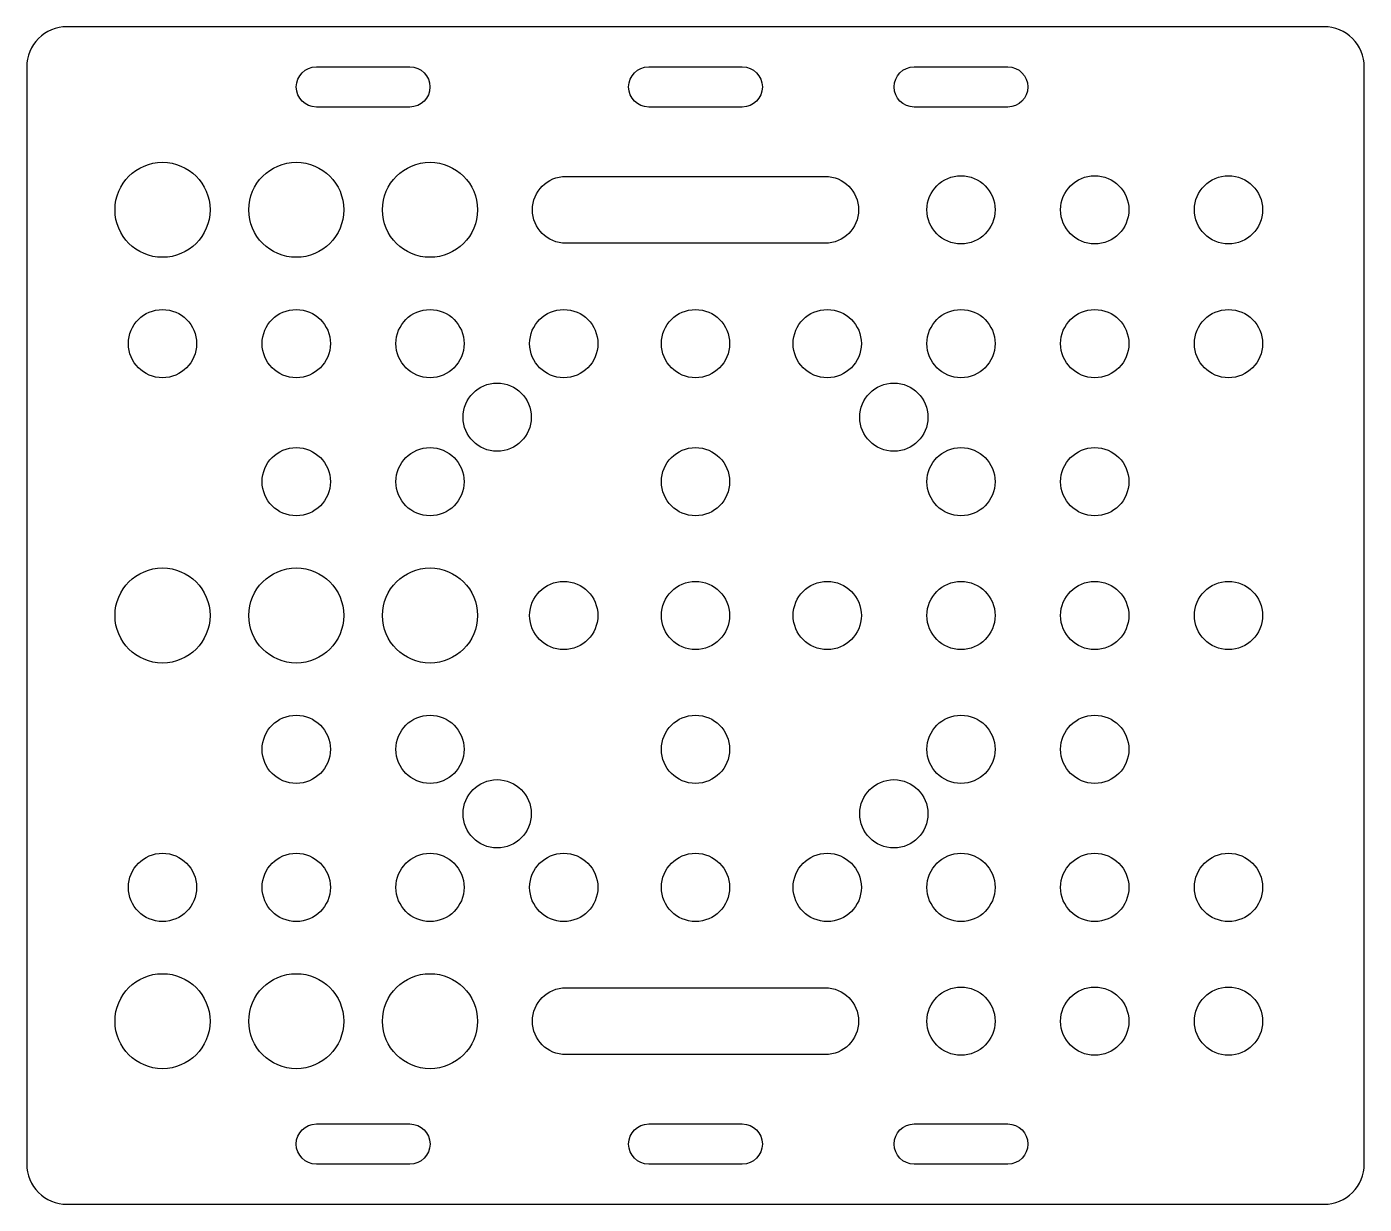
# Model space of a CAD drawing. Header units: inches. Extents: x -0.12 to 3.82, y -3.46 to 0.
import ezdxf

# ---------------------------------------------------------------- set-up
doc = ezdxf.new("R2010")
doc.units = ezdxf.units.IN
doc.header["$MEASUREMENT"] = 0

msp = doc.modelspace()

# ---------------------------------------------------------------- linework, layer by layer
for points in [[(3.8189, -0.1181, 0.414214), (3.7008, 0), (0, 0, 0.414214), (-0.1181, -0.1181), (-0.1181, -3.3465, 0.414214), (0, -3.4646), (3.7008, -3.4646, 0.414214), (3.8189, -3.3465)], [(0.7343, -0.1181), (1.0098, -0.1181, -1), (1.0098, -0.2362), (0.7343, -0.2362, -1)], [(1.7126, -0.1181), (1.9882, -0.1181, -1), (1.9882, -0.2362), (1.7126, -0.2362, -1)], [(2.4941, -0.1181), (2.7697, -0.1181, -1), (2.7697, -0.2362), (2.4941, -0.2362, -1)], [(1.4689, -0.637, -1), (1.4689, -0.4402), (2.2319, -0.4402, -1), (2.2319, -0.637)], [(1.4689, -2.8276), (2.2319, -2.8276, -1), (2.2319, -3.0244), (1.4689, -3.0244, -1)], [(0.7343, -3.2283), (1.0098, -3.2283, -1), (1.0098, -3.3465), (0.7343, -3.3465, -1)], [(1.7126, -3.2283), (1.9882, -3.2283, -1), (1.9882, -3.3465), (1.7126, -3.3465, -1)], [(2.4941, -3.2283), (2.7697, -3.2283, -1), (2.7697, -3.3465), (2.4941, -3.3465, -1)]]:
    msp.add_lwpolyline(points, format="xyb", close=True)
for centre, radius in [((0.2815, -0.5386), 0.1398), ((0.6752, -0.5386), 0.1398), ((1.0689, -0.5386), 0.1398), ((2.6319, -0.5386), 0.1004), ((3.0256, -0.5386), 0.1004), ((3.4193, -0.5386), 0.1004), ((0.2815, -0.9323), 0.1004), ((0.6752, -0.9323), 0.1004), ((1.0689, -0.9323), 0.1004), ((1.4626, -0.9323), 0.1004), ((1.8504, -0.9323), 0.1004), ((2.2382, -0.9323), 0.1004), ((2.6319, -0.9323), 0.1004), ((3.0256, -0.9323), 0.1004), ((3.4193, -0.9323), 0.1004), ((1.2665, -1.1488), 0.1004), ((2.4343, -1.1488), 0.1004), ((0.6752, -1.3386), 0.1004), ((1.0689, -1.3386), 0.1004), ((1.8504, -1.3386), 0.1004), ((2.6319, -1.3386), 0.1004), ((3.0256, -1.3386), 0.1004), ((0.2815, -1.7323), 0.1398), ((0.6752, -1.7323), 0.1398), ((1.0689, -1.7323), 0.1398), ((1.4626, -1.7323), 0.1004), ((1.8504, -1.7323), 0.1004), ((2.2382, -1.7323), 0.1004), ((2.6319, -1.7323), 0.1004), ((3.0256, -1.7323), 0.1004), ((3.4193, -1.7323), 0.1004), ((0.6752, -2.126), 0.1004), ((1.0689, -2.126), 0.1004), ((1.8504, -2.126), 0.1004), ((2.6319, -2.126), 0.1004), ((3.0256, -2.126), 0.1004), ((1.2665, -2.3157), 0.1004), ((2.4343, -2.3157), 0.1004), ((0.2815, -2.5323), 0.1004), ((0.6752, -2.5323), 0.1004), ((1.0689, -2.5323), 0.1004), ((1.4626, -2.5323), 0.1004), ((1.8504, -2.5323), 0.1004), ((2.2382, -2.5323), 0.1004), ((2.6319, -2.5323), 0.1004), ((3.0256, -2.5323), 0.1004), ((3.4193, -2.5323), 0.1004), ((0.2815, -2.926), 0.1398), ((0.6752, -2.926), 0.1398), ((1.0689, -2.926), 0.1398), ((2.6319, -2.926), 0.1004), ((3.0256, -2.926), 0.1004), ((3.4193, -2.926), 0.1004)]:
    msp.add_circle(centre, radius)

doc.saveas('drawing.dxf')
